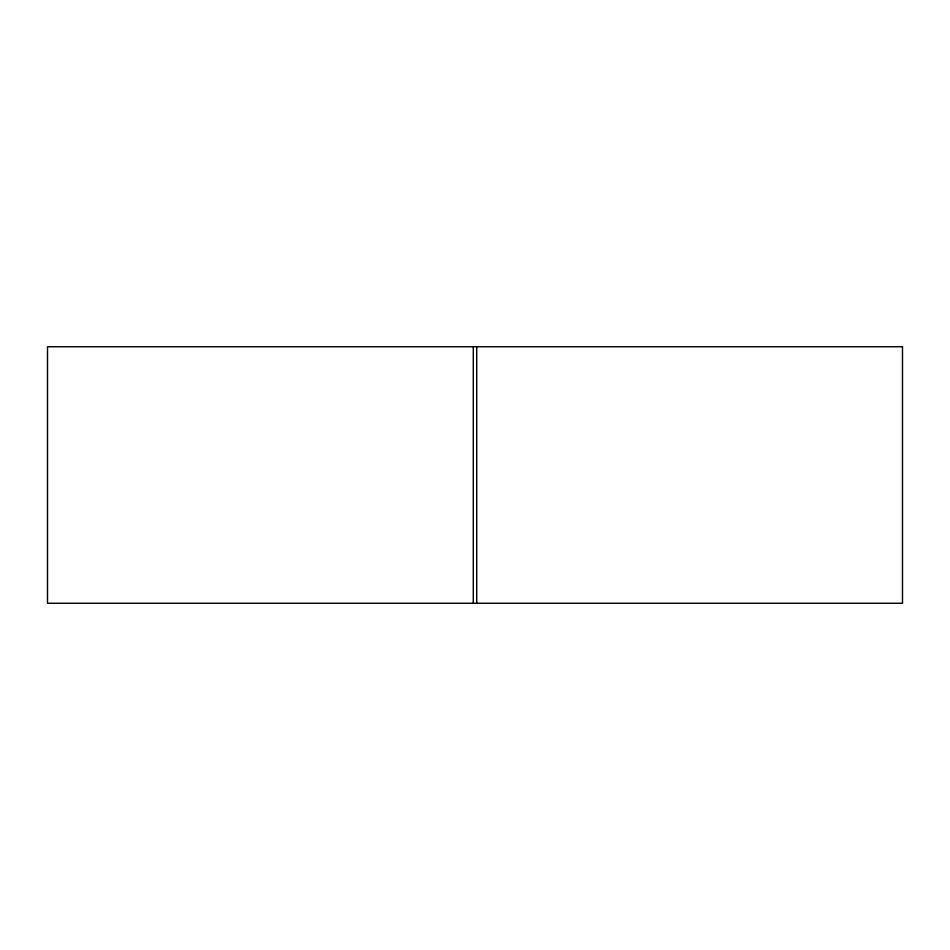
<?xml version="1.0" encoding="UTF-8"?>
<svg xmlns="http://www.w3.org/2000/svg" width="950" height="950" viewBox="0 0 950 950"><rect width="100%" height="100%" fill="white"/><g stroke="black" fill="none" stroke-linecap="round" stroke-linejoin="round"><path stroke-width="1.43" d="M476.71 346.75L476.71 603.25M473.29 346.75L473.29 603.25M902.5 346.75L47.5 346.75L47.5 603.25L902.5 603.25L902.5 346.75"/></g></svg>
